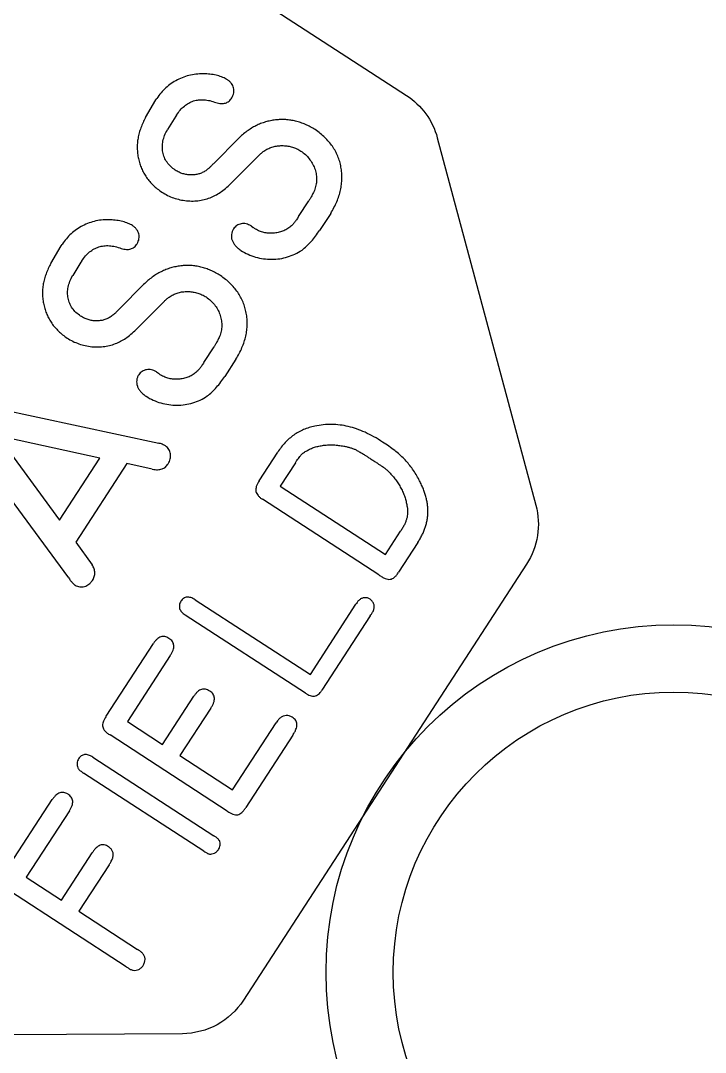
# Model space of a CAD drawing. Header units: millimetres. Extents: x -219 to 14, y 168 to 388.
# Drawn here: x -74.95 to -59.44, y 201.72 to 225.09 of the extents above; entities that cross this region are included whole.
import ezdxf

# ---------------------------------------------------------------- set-up
doc = ezdxf.new("R2010")
doc.units = ezdxf.units.MM
doc.layers.get('0').update_dxf_attribs({"linetype": 'CONTINUOUS'})

msp = doc.modelspace()

# ---------------------------------------------------------------- linework, layer by layer
for p, q in [((-72.116, 222.896), (-71.886, 223.292)), ((-71.886, 223.292), (-71.863, 223.326)), ((-71.435, 222.922), (-71.622, 222.62)), ((-71.415, 222.952), (-71.435, 222.922)), ((-70.565, 221.863), (-70.015, 222.42)), ((-69.606, 221.981), (-70.158, 221.43)), ((-68.65, 220.653), (-68.419, 221.008)), ((-67.924, 220.724), (-68.175, 220.337)), ((-69.728, 220.439), (-69.68, 220.407)), ((-74.263, 219.591), (-74.032, 219.986)), ((-74.032, 219.986), (-74.009, 220.02)), ((-73.581, 219.617), (-73.768, 219.315)), ((-73.562, 219.647), (-73.581, 219.617)), ((-72.711, 218.558), (-72.162, 219.115)), ((-71.752, 218.676), (-72.304, 218.124)), ((-70.796, 217.348), (-70.565, 217.702)), ((-70.07, 217.419), (-70.322, 217.032)), ((-71.874, 217.134), (-71.826, 217.102)), ((-76.007, 216.414), (-71.817, 215.52)), ((-73.859, 212.465), (-76.401, 215.925)), ((-69.548, 214.662), (-69.124, 215.314)), ((-72.542, 215.06), (-73.701, 213.275)), ((-71.966, 214.932), (-72.542, 215.06)), ((-68.724, 215.076), (-69.068, 214.545)), ((-69.068, 214.545), (-66.683, 212.996)), ((-66.833, 212.538), (-69.467, 214.247)), ((-66.683, 212.996), (-66.342, 213.522)), ((-73.701, 213.275), (-73.331, 212.764)), ((-65.95, 213.268), (-66.387, 212.595)), ((-70.993, 211.972), (-68.385, 210.279)), ((-68.385, 210.279), (-67.353, 211.868)), ((-68.497, 209.859), (-71.218, 211.625)), ((-67.027, 211.61), (-68.122, 209.924)), ((-73.008, 209.334), (-71.939, 210.979)), ((-71.561, 210.707), (-72.531, 209.212)), ((-71.732, 208.693), (-71.022, 209.788)), ((-70.643, 209.515), (-71.341, 208.44)), ((-72.531, 209.212), (-71.732, 208.693)), ((-70.146, 207.663), (-69.16, 209.181)), ((-70.268, 207.186), (-72.922, 208.909)), ((-68.784, 208.904), (-69.847, 207.267)), ((-73.311, 208.403), (-70.572, 206.625)), ((-71.341, 208.44), (-70.146, 207.663)), ((-70.798, 206.278), (-73.522, 208.045)), ((-75.284, 205.829), (-74.234, 207.444)), ((-73.844, 207.19), (-74.82, 205.686)), ((-74.022, 205.168), (-73.326, 206.238)), ((-72.944, 205.97), (-73.63, 204.914)), ((-74.82, 205.686), (-74.022, 205.168)), ((-72.555, 203.659), (-75.2, 205.376)), ((-73.63, 204.914), (-72.3, 204.05))]:
    msp.add_line(p, q)
msp.add_lwpolyline([(-71.285, 202.142), (-79.17, 202.092, -0.146594), (-80.086, 202.36), (-83.618, 204.654, -0.128591), (-84.185, 205.275), (-87.59, 211.763, -0.271179), (-87.513, 213.44), (-81.17, 223.209, -0.185236), (-80.207, 223.909), (-71.576, 226.226, -0.212661), (-70.241, 226.014), (-66.209, 223.397, -0.185236), (-65.509, 222.434), (-63.276, 214.114, -0.212661), (-63.487, 212.778), (-69.902, 202.899, -0.2523)], format="xyb", close=True)
msp.add_lwpolyline([(-75.473, 215.686), (-74.07, 213.777), (-73.158, 215.181)], close=True)
for radius in [7.874, 6.35]:
    msp.add_circle((-60.156, 203.53), radius)
for points, knots in [([(-70.767, 223.884), (-70.824, 223.884), (-70.934, 223.885), (-71.097, 223.86), (-71.252, 223.815), (-71.399, 223.751), (-71.536, 223.668), (-71.66, 223.57), (-71.771, 223.456), (-71.832, 223.37), (-71.863, 223.326)], [0, 0, 0, 0, 0.131003, 0.257622, 0.382066, 0.507094, 0.631272, 0.753387, 0.87528, 1, 1, 1, 1]), ([(-70.265, 223.752), (-70.298, 223.771), (-70.368, 223.81), (-70.49, 223.847), (-70.625, 223.875), (-70.719, 223.881), (-70.767, 223.884)], [0, 0, 0, 0, 0.214499, 0.459554, 0.724968, 1, 1, 1, 1]), ([(-70.166, 223.342), (-70.156, 223.36), (-70.136, 223.394), (-70.12, 223.451), (-70.115, 223.508), (-70.123, 223.565), (-70.141, 223.619), (-70.173, 223.669), (-70.214, 223.715), (-70.248, 223.739), (-70.265, 223.752)], [0, 0, 0, 0, 0.13088, 0.253124, 0.37161, 0.491676, 0.612369, 0.734709, 0.86264, 1, 1, 1, 1]), ([(-71.415, 222.952), (-71.389, 222.99), (-71.337, 223.064), (-71.243, 223.155), (-71.142, 223.226), (-71.032, 223.274), (-70.914, 223.297), (-70.789, 223.3), (-70.657, 223.28), (-70.57, 223.25), (-70.524, 223.235)], [0, 0, 0, 0, 0.136644, 0.262932, 0.380987, 0.495106, 0.610496, 0.730734, 0.859322, 1, 1, 1, 1]), ([(-70.524, 223.235), (-70.504, 223.23), (-70.465, 223.219), (-70.409, 223.211), (-70.356, 223.212), (-70.309, 223.221), (-70.265, 223.239), (-70.226, 223.264), (-70.193, 223.3), (-70.175, 223.327), (-70.166, 223.342)], [0, 0, 0, 0, 0.1540208, 0.2932556, 0.4178973, 0.5368468, 0.6468786, 0.7592904, 0.8769615, 1, 1, 1, 1]), ([(-72.116, 222.896), (-72.137, 222.857), (-72.177, 222.782), (-72.226, 222.664), (-72.264, 222.547), (-72.291, 222.43), (-72.306, 222.313), (-72.308, 222.196), (-72.301, 222.079), (-72.281, 221.963), (-72.251, 221.849), (-72.21, 221.74), (-72.159, 221.637), (-72.098, 221.538), (-72.025, 221.446), (-71.945, 221.358), (-71.852, 221.278), (-71.785, 221.229), (-71.751, 221.205)], [0, 0, 0, 0, 0.068381, 0.134233, 0.198524, 0.260693, 0.321999, 0.383071, 0.443897, 0.505669, 0.56708, 0.627587, 0.687368, 0.747729, 0.80835, 0.870166, 0.934001, 1, 1, 1, 1]), ([(-68.277, 222.621), (-68.313, 222.642), (-68.384, 222.685), (-68.494, 222.738), (-68.605, 222.78), (-68.717, 222.815), (-68.83, 222.835), (-68.944, 222.849), (-69.06, 222.85), (-69.175, 222.842), (-69.29, 222.823), (-69.403, 222.796), (-69.512, 222.757), (-69.619, 222.71), (-69.723, 222.651), (-69.824, 222.584), (-69.922, 222.507), (-69.984, 222.449), (-70.015, 222.42)], [0, 0, 0, 0, 0.065995, 0.130262, 0.192676, 0.254053, 0.314151, 0.374557, 0.435265, 0.49621, 0.557413, 0.618187, 0.679031, 0.740776, 0.803132, 0.866769, 0.932378, 1, 1, 1, 1]), ([(-71.444, 221.702), (-71.48, 221.729), (-71.551, 221.78), (-71.634, 221.879), (-71.696, 221.988), (-71.73, 222.109), (-71.743, 222.235), (-71.727, 222.364), (-71.689, 222.495), (-71.645, 222.578), (-71.622, 222.62)], [0, 0, 0, 0, 0.129699, 0.250963, 0.369076, 0.488549, 0.609183, 0.731673, 0.861054, 1, 1, 1, 1]), ([(-67.924, 220.724), (-67.899, 220.768), (-67.848, 220.853), (-67.786, 220.985), (-67.736, 221.117), (-67.7, 221.249), (-67.678, 221.38), (-67.667, 221.511), (-67.672, 221.642), (-67.689, 221.771), (-67.718, 221.898), (-67.761, 222.02), (-67.816, 222.135), (-67.884, 222.244), (-67.964, 222.348), (-68.056, 222.445), (-68.16, 222.538), (-68.238, 222.593), (-68.277, 222.621)], [0, 0, 0, 0, 0.070174, 0.1378, 0.202503, 0.265936, 0.327039, 0.387659, 0.447782, 0.508464, 0.568977, 0.627924, 0.687027, 0.746353, 0.806335, 0.868473, 0.932872, 1, 1, 1, 1]), ([(-69.395, 222.163), (-69.364, 222.178), (-69.304, 222.209), (-69.206, 222.241), (-69.104, 222.257), (-68.999, 222.261), (-68.894, 222.25), (-68.791, 222.227), (-68.692, 222.189), (-68.631, 222.153), (-68.6, 222.135)], [0, 0, 0, 0, 0.12257, 0.244174, 0.366966, 0.493233, 0.620313, 0.746003, 0.871694, 1, 1, 1, 1]), ([(-69.606, 221.981), (-69.586, 222.001), (-69.549, 222.039), (-69.494, 222.09), (-69.444, 222.13), (-69.41, 222.153), (-69.395, 222.163)], [0, 0, 0, 0, 0.3024107, 0.5681226, 0.8006313, 1, 1, 1, 1]), ([(-68.6, 222.135), (-68.565, 222.11), (-68.496, 222.059), (-68.41, 221.965), (-68.339, 221.861), (-68.287, 221.747), (-68.253, 221.628), (-68.241, 221.508), (-68.248, 221.388), (-68.27, 221.311), (-68.282, 221.272)], [0, 0, 0, 0, 0.131369, 0.258837, 0.384038, 0.511975, 0.637825, 0.758189, 0.87814, 1, 1, 1, 1]), ([(-70.565, 221.863), (-70.583, 221.845), (-70.617, 221.81), (-70.667, 221.762), (-70.711, 221.723), (-70.741, 221.7), (-70.754, 221.69)], [0, 0, 0, 0, 0.302919, 0.569251, 0.801778, 1, 1, 1, 1]), ([(-70.754, 221.69), (-70.78, 221.675), (-70.831, 221.645), (-70.914, 221.614), (-71.001, 221.596), (-71.092, 221.591), (-71.184, 221.599), (-71.273, 221.621), (-71.362, 221.653), (-71.416, 221.685), (-71.444, 221.702)], [0, 0, 0, 0, 0.121612, 0.242447, 0.362945, 0.488851, 0.614853, 0.740468, 0.867254, 1, 1, 1, 1]), ([(-70.622, 221.092), (-70.584, 221.11), (-70.505, 221.146), (-70.389, 221.221), (-70.272, 221.317), (-70.197, 221.391), (-70.158, 221.43)], [0, 0, 0, 0, 0.216027, 0.452166, 0.713427, 1, 1, 1, 1]), ([(-71.751, 221.205), (-71.707, 221.179), (-71.621, 221.129), (-71.483, 221.071), (-71.339, 221.031), (-71.191, 221.007), (-71.043, 221.001), (-70.897, 221.012), (-70.756, 221.04), (-70.667, 221.075), (-70.622, 221.092)], [0, 0, 0, 0, 0.127451, 0.254033, 0.379918, 0.507431, 0.633941, 0.756921, 0.878241, 1, 1, 1, 1]), ([(-68.282, 221.272), (-68.29, 221.253), (-68.309, 221.208), (-68.345, 221.139), (-68.38, 221.07), (-68.407, 221.027), (-68.419, 221.008)], [0, 0, 0, 0, 0.212682, 0.493091, 0.776251, 1, 1, 1, 1]), ([(-68.65, 220.653), (-68.666, 220.628), (-68.696, 220.582), (-68.743, 220.519), (-68.786, 220.467), (-68.817, 220.438), (-68.832, 220.425)], [0, 0, 0, 0, 0.30469, 0.56826, 0.801829, 1, 1, 1, 1]), ([(-72.914, 220.578), (-72.97, 220.579), (-73.08, 220.58), (-73.243, 220.555), (-73.398, 220.51), (-73.546, 220.445), (-73.682, 220.363), (-73.806, 220.265), (-73.917, 220.151), (-73.978, 220.064), (-74.009, 220.02)], [0, 0, 0, 0, 0.131003, 0.257622, 0.382066, 0.507094, 0.631272, 0.753387, 0.87528, 1, 1, 1, 1]), ([(-72.412, 220.447), (-72.444, 220.465), (-72.515, 220.504), (-72.637, 220.541), (-72.771, 220.569), (-72.866, 220.575), (-72.914, 220.578)], [0, 0, 0, 0, 0.214499, 0.459554, 0.724968, 1, 1, 1, 1]), ([(-72.312, 220.036), (-72.302, 220.054), (-72.282, 220.089), (-72.266, 220.146), (-72.261, 220.203), (-72.269, 220.259), (-72.288, 220.314), (-72.319, 220.363), (-72.36, 220.409), (-72.394, 220.434), (-72.412, 220.447)], [0, 0, 0, 0, 0.13088, 0.253124, 0.37161, 0.491676, 0.612369, 0.734709, 0.86264, 1, 1, 1, 1]), ([(-69.728, 220.439), (-69.746, 220.449), (-69.782, 220.468), (-69.837, 220.488), (-69.894, 220.494), (-69.95, 220.49), (-70.002, 220.475), (-70.051, 220.451), (-70.093, 220.416), (-70.116, 220.386), (-70.127, 220.371)], [0, 0, 0, 0, 0.138166, 0.267374, 0.391592, 0.514994, 0.635999, 0.752353, 0.874042, 1, 1, 1, 1]), ([(-69.63, 220.368), (-69.636, 220.372), (-69.654, 220.384), (-69.67, 220.398), (-69.68, 220.407)], [0, 0, 0, 0, 0.337311, 1, 1, 1, 1]), ([(-68.832, 220.425), (-68.86, 220.404), (-68.916, 220.363), (-69.012, 220.317), (-69.116, 220.287), (-69.224, 220.272), (-69.334, 220.271), (-69.44, 220.286), (-69.539, 220.318), (-69.6, 220.351), (-69.63, 220.368)], [0, 0, 0, 0, 0.123948, 0.246904, 0.372712, 0.502718, 0.632605, 0.757367, 0.878576, 1, 1, 1, 1]), ([(-70.127, 220.371), (-70.138, 220.351), (-70.16, 220.312), (-70.175, 220.247), (-70.176, 220.182), (-70.16, 220.116), (-70.129, 220.052), (-70.086, 219.991), (-70.029, 219.935), (-69.984, 219.903), (-69.96, 219.886)], [0, 0, 0, 0, 0.118909, 0.232606, 0.342759, 0.45914, 0.581235, 0.710433, 0.847594, 1, 1, 1, 1]), ([(-68.574, 219.892), (-68.539, 219.922), (-68.466, 219.984), (-68.363, 220.09), (-68.263, 220.208), (-68.205, 220.294), (-68.175, 220.337)], [0, 0, 0, 0, 0.229679, 0.479398, 0.739657, 1, 1, 1, 1]), ([(-73.562, 219.647), (-73.535, 219.685), (-73.483, 219.759), (-73.389, 219.85), (-73.288, 219.92), (-73.179, 219.968), (-73.061, 219.992), (-72.936, 219.995), (-72.803, 219.974), (-72.716, 219.945), (-72.67, 219.93)], [0, 0, 0, 0, 0.136644, 0.262932, 0.380987, 0.495106, 0.610496, 0.730734, 0.859322, 1, 1, 1, 1]), ([(-72.67, 219.93), (-72.65, 219.924), (-72.612, 219.914), (-72.555, 219.906), (-72.503, 219.907), (-72.455, 219.916), (-72.412, 219.934), (-72.372, 219.959), (-72.339, 219.994), (-72.321, 220.022), (-72.312, 220.036)], [0, 0, 0, 0, 0.1540208, 0.2932556, 0.4178973, 0.5368468, 0.6468786, 0.7592904, 0.8769615, 1, 1, 1, 1]), ([(-69.96, 219.886), (-69.906, 219.854), (-69.799, 219.793), (-69.626, 219.731), (-69.446, 219.692), (-69.262, 219.68), (-69.078, 219.692), (-68.901, 219.733), (-68.73, 219.797), (-68.626, 219.86), (-68.574, 219.892)], [0, 0, 0, 0, 0.127253, 0.252347, 0.376096, 0.502812, 0.62837, 0.751743, 0.874653, 1, 1, 1, 1]), ([(-74.263, 219.591), (-74.283, 219.552), (-74.323, 219.476), (-74.372, 219.359), (-74.41, 219.242), (-74.437, 219.125), (-74.452, 219.008), (-74.454, 218.89), (-74.447, 218.773), (-74.427, 218.657), (-74.397, 218.543), (-74.356, 218.435), (-74.305, 218.331), (-74.244, 218.232), (-74.172, 218.141), (-74.091, 218.053), (-73.998, 217.973), (-73.931, 217.924), (-73.897, 217.899)], [0, 0, 0, 0, 0.068381, 0.134233, 0.198524, 0.260693, 0.321999, 0.383071, 0.443897, 0.505669, 0.56708, 0.627587, 0.687368, 0.747729, 0.80835, 0.870166, 0.934001, 1, 1, 1, 1]), ([(-70.424, 219.315), (-70.459, 219.337), (-70.53, 219.379), (-70.64, 219.432), (-70.752, 219.475), (-70.863, 219.509), (-70.977, 219.53), (-71.091, 219.544), (-71.206, 219.544), (-71.322, 219.536), (-71.436, 219.518), (-71.549, 219.491), (-71.658, 219.452), (-71.766, 219.404), (-71.869, 219.346), (-71.971, 219.279), (-72.069, 219.201), (-72.13, 219.144), (-72.162, 219.115)], [0, 0, 0, 0, 0.065995, 0.130262, 0.192676, 0.254053, 0.314151, 0.374557, 0.435265, 0.49621, 0.557413, 0.618187, 0.679031, 0.740776, 0.803132, 0.866769, 0.932378, 1, 1, 1, 1]), ([(-73.59, 218.396), (-73.626, 218.423), (-73.697, 218.475), (-73.78, 218.574), (-73.842, 218.683), (-73.876, 218.803), (-73.889, 218.929), (-73.874, 219.059), (-73.835, 219.19), (-73.791, 219.272), (-73.768, 219.315)], [0, 0, 0, 0, 0.129699, 0.250963, 0.369076, 0.488549, 0.609183, 0.731673, 0.861054, 1, 1, 1, 1]), ([(-70.07, 217.419), (-70.045, 217.462), (-69.995, 217.548), (-69.933, 217.68), (-69.882, 217.812), (-69.846, 217.943), (-69.824, 218.075), (-69.814, 218.206), (-69.818, 218.336), (-69.835, 218.466), (-69.865, 218.592), (-69.907, 218.714), (-69.962, 218.83), (-70.03, 218.939), (-70.11, 219.042), (-70.202, 219.14), (-70.307, 219.233), (-70.384, 219.287), (-70.424, 219.315)], [0, 0, 0, 0, 0.070174, 0.1378, 0.202503, 0.265936, 0.327039, 0.387659, 0.447782, 0.508464, 0.568977, 0.627924, 0.687027, 0.746353, 0.806335, 0.868473, 0.932872, 1, 1, 1, 1]), ([(-71.752, 218.676), (-71.732, 218.696), (-71.695, 218.733), (-71.641, 218.784), (-71.59, 218.825), (-71.556, 218.847), (-71.541, 218.857)], [0, 0, 0, 0, 0.3024107, 0.5681226, 0.8006313, 1, 1, 1, 1]), ([(-71.541, 218.857), (-71.51, 218.873), (-71.45, 218.904), (-71.352, 218.936), (-71.25, 218.951), (-71.145, 218.956), (-71.04, 218.944), (-70.937, 218.921), (-70.838, 218.883), (-70.777, 218.848), (-70.746, 218.83)], [0, 0, 0, 0, 0.12257, 0.244174, 0.366966, 0.493233, 0.620313, 0.746003, 0.871694, 1, 1, 1, 1]), ([(-70.746, 218.83), (-70.711, 218.804), (-70.642, 218.754), (-70.556, 218.66), (-70.485, 218.556), (-70.434, 218.442), (-70.4, 218.323), (-70.387, 218.202), (-70.394, 218.082), (-70.417, 218.006), (-70.428, 217.967)], [0, 0, 0, 0, 0.131369, 0.258837, 0.384038, 0.511975, 0.637825, 0.758189, 0.87814, 1, 1, 1, 1]), ([(-72.711, 218.558), (-72.729, 218.539), (-72.764, 218.505), (-72.813, 218.456), (-72.858, 218.417), (-72.887, 218.395), (-72.9, 218.384)], [0, 0, 0, 0, 0.302919, 0.569251, 0.801778, 1, 1, 1, 1]), ([(-72.9, 218.384), (-72.926, 218.369), (-72.977, 218.339), (-73.06, 218.309), (-73.148, 218.291), (-73.238, 218.286), (-73.33, 218.294), (-73.42, 218.315), (-73.508, 218.348), (-73.562, 218.38), (-73.59, 218.396)], [0, 0, 0, 0, 0.121612, 0.242447, 0.362945, 0.488851, 0.614853, 0.740468, 0.867254, 1, 1, 1, 1]), ([(-72.768, 217.787), (-72.73, 217.804), (-72.651, 217.84), (-72.535, 217.915), (-72.419, 218.011), (-72.344, 218.086), (-72.304, 218.124)], [0, 0, 0, 0, 0.216027, 0.452166, 0.713427, 1, 1, 1, 1]), ([(-73.897, 217.899), (-73.854, 217.874), (-73.768, 217.823), (-73.629, 217.766), (-73.485, 217.726), (-73.338, 217.701), (-73.189, 217.695), (-73.044, 217.707), (-72.902, 217.735), (-72.813, 217.769), (-72.768, 217.787)], [0, 0, 0, 0, 0.127451, 0.254033, 0.379918, 0.507431, 0.633941, 0.756921, 0.878241, 1, 1, 1, 1]), ([(-70.428, 217.967), (-70.436, 217.947), (-70.455, 217.902), (-70.491, 217.834), (-70.527, 217.764), (-70.553, 217.721), (-70.565, 217.702)], [0, 0, 0, 0, 0.212682, 0.493091, 0.776251, 1, 1, 1, 1]), ([(-70.796, 217.348), (-70.812, 217.323), (-70.842, 217.276), (-70.889, 217.214), (-70.932, 217.161), (-70.964, 217.133), (-70.978, 217.12)], [0, 0, 0, 0, 0.30469, 0.56826, 0.801829, 1, 1, 1, 1]), ([(-71.874, 217.134), (-71.892, 217.144), (-71.928, 217.162), (-71.984, 217.182), (-72.04, 217.189), (-72.096, 217.185), (-72.148, 217.169), (-72.197, 217.146), (-72.24, 217.11), (-72.262, 217.081), (-72.274, 217.065)], [0, 0, 0, 0, 0.138166, 0.267374, 0.391592, 0.514994, 0.635999, 0.752353, 0.874042, 1, 1, 1, 1]), ([(-70.978, 217.12), (-71.006, 217.099), (-71.062, 217.057), (-71.158, 217.012), (-71.262, 216.982), (-71.371, 216.966), (-71.48, 216.965), (-71.586, 216.981), (-71.686, 217.013), (-71.746, 217.046), (-71.776, 217.062)], [0, 0, 0, 0, 0.123948, 0.246904, 0.372712, 0.502718, 0.632605, 0.757367, 0.878576, 1, 1, 1, 1]), ([(-72.274, 217.065), (-72.285, 217.045), (-72.306, 217.006), (-72.321, 216.942), (-72.322, 216.876), (-72.306, 216.811), (-72.276, 216.747), (-72.233, 216.686), (-72.176, 216.629), (-72.13, 216.597), (-72.107, 216.58)], [0, 0, 0, 0, 0.118909, 0.232606, 0.342759, 0.45914, 0.581235, 0.710433, 0.847594, 1, 1, 1, 1]), ([(-71.776, 217.062), (-71.782, 217.066), (-71.8, 217.078), (-71.816, 217.093), (-71.826, 217.102)], [0, 0, 0, 0, 0.337311, 1, 1, 1, 1]), ([(-70.721, 216.587), (-70.685, 216.617), (-70.612, 216.678), (-70.509, 216.785), (-70.41, 216.903), (-70.351, 216.989), (-70.322, 217.032)], [0, 0, 0, 0, 0.229679, 0.479398, 0.739657, 1, 1, 1, 1]), ([(-72.107, 216.58), (-72.053, 216.549), (-71.946, 216.487), (-71.772, 216.426), (-71.592, 216.386), (-71.408, 216.374), (-71.225, 216.387), (-71.047, 216.427), (-70.876, 216.491), (-70.773, 216.555), (-70.721, 216.587)], [0, 0, 0, 0, 0.127253, 0.252347, 0.376096, 0.502812, 0.62837, 0.751743, 0.874653, 1, 1, 1, 1]), ([(-66.748, 215.544), (-66.814, 215.585), (-66.943, 215.666), (-67.14, 215.765), (-67.332, 215.844), (-67.522, 215.899), (-67.712, 215.933), (-67.902, 215.945), (-68.094, 215.938), (-68.221, 215.916), (-68.285, 215.904)], [0, 0, 0, 0, 0.144254, 0.280125, 0.407421, 0.528418, 0.6454, 0.762054, 0.879969, 1, 1, 1, 1]), ([(-68.285, 215.904), (-68.328, 215.894), (-68.414, 215.874), (-68.537, 215.828), (-68.654, 215.772), (-68.763, 215.704), (-68.864, 215.623), (-68.959, 215.532), (-69.047, 215.429), (-69.098, 215.353), (-69.124, 215.314)], [0, 0, 0, 0, 0.127204, 0.250621, 0.372465, 0.493612, 0.615913, 0.73974, 0.867629, 1, 1, 1, 1]), ([(-71.666, 215.456), (-71.677, 215.462), (-71.701, 215.475), (-71.739, 215.493), (-71.778, 215.508), (-71.805, 215.516), (-71.817, 215.52)], [0, 0, 0, 0, 0.225997, 0.491418, 0.766256, 1, 1, 1, 1]), ([(-68.465, 215.348), (-68.437, 215.363), (-68.381, 215.394), (-68.289, 215.428), (-68.189, 215.454), (-68.083, 215.471), (-67.971, 215.48), (-67.858, 215.48), (-67.744, 215.471), (-67.668, 215.458), (-67.63, 215.452)], [0, 0, 0, 0, 0.108815, 0.223046, 0.34223, 0.469524, 0.599834, 0.731986, 0.864687, 1, 1, 1, 1]), ([(-65.938, 214.717), (-65.962, 214.759), (-66.007, 214.842), (-66.087, 214.957), (-66.17, 215.065), (-66.261, 215.165), (-66.362, 215.261), (-66.477, 215.355), (-66.607, 215.451), (-66.7, 215.512), (-66.748, 215.544)], [0, 0, 0, 0, 0.122914, 0.242317, 0.358055, 0.47114, 0.588028, 0.715081, 0.852054, 1, 1, 1, 1]), ([(-71.607, 215.053), (-71.596, 215.07), (-71.576, 215.105), (-71.559, 215.161), (-71.55, 215.218), (-71.553, 215.274), (-71.565, 215.328), (-71.588, 215.378), (-71.622, 215.422), (-71.651, 215.444), (-71.666, 215.456)], [0, 0, 0, 0, 0.134406, 0.263812, 0.3887407, 0.5140813, 0.6361099, 0.7564162, 0.8741467, 1, 1, 1, 1]), ([(-68.724, 215.076), (-68.712, 215.093), (-68.691, 215.126), (-68.658, 215.172), (-68.627, 215.212), (-68.59, 215.257), (-68.538, 215.305), (-68.489, 215.334), (-68.465, 215.348)], [0, 0, 0, 0, 0.165199, 0.311957, 0.443921, 0.559187, 0.775164, 1, 1, 1, 1]), ([(-67.63, 215.452), (-67.604, 215.447), (-67.553, 215.437), (-67.479, 215.418), (-67.411, 215.393), (-67.357, 215.37), (-67.313, 215.346), (-67.274, 215.323), (-67.229, 215.297), (-67.178, 215.266), (-67.12, 215.229), (-67.056, 215.189), (-66.985, 215.143), (-66.937, 215.11), (-66.911, 215.093)], [0, 0, 0, 0, 0.099127, 0.19298, 0.281431, 0.365528, 0.411289, 0.466072, 0.530971, 0.604942, 0.689021, 0.783229, 0.886548, 1, 1, 1, 1]), ([(-71.966, 214.932), (-71.945, 214.927), (-71.905, 214.919), (-71.847, 214.917), (-71.794, 214.92), (-71.746, 214.933), (-71.703, 214.951), (-71.665, 214.977), (-71.632, 215.012), (-71.615, 215.039), (-71.607, 215.053)], [0, 0, 0, 0, 0.155712, 0.294933, 0.423708, 0.54252, 0.656478, 0.767676, 0.879718, 1, 1, 1, 1]), ([(-66.911, 215.093), (-66.887, 215.078), (-66.842, 215.049), (-66.781, 215.01), (-66.734, 214.977), (-66.687, 214.943), (-66.635, 214.899), (-66.599, 214.859), (-66.58, 214.838)], [0, 0, 0, 0, 0.207549, 0.379853, 0.516969, 0.618955, 0.796735, 1, 1, 1, 1]), ([(-66.58, 214.838), (-66.554, 214.811), (-66.503, 214.755), (-66.435, 214.666), (-66.373, 214.573), (-66.32, 214.477), (-66.273, 214.379), (-66.238, 214.279), (-66.209, 214.178), (-66.198, 214.11), (-66.192, 214.076)], [0, 0, 0, 0, 0.131075, 0.26014, 0.387905, 0.515103, 0.639871, 0.761925, 0.881719, 1, 1, 1, 1]), ([(-69.548, 214.662), (-69.561, 214.641), (-69.585, 214.602), (-69.611, 214.541), (-69.622, 214.483), (-69.619, 214.427), (-69.601, 214.375), (-69.569, 214.328), (-69.524, 214.284), (-69.487, 214.259), (-69.467, 214.247)], [0, 0, 0, 0, 0.151334, 0.282226, 0.399665, 0.509459, 0.617605, 0.730437, 0.856419, 1, 1, 1, 1]), ([(-65.95, 213.268), (-65.933, 213.296), (-65.898, 213.352), (-65.852, 213.437), (-65.813, 213.524), (-65.781, 213.611), (-65.755, 213.699), (-65.737, 213.787), (-65.726, 213.875), (-65.721, 213.964), (-65.724, 214.055), (-65.734, 214.145), (-65.75, 214.238), (-65.774, 214.331), (-65.804, 214.427), (-65.842, 214.523), (-65.887, 214.62), (-65.921, 214.685), (-65.938, 214.717)], [0, 0, 0, 0, 0.0650469, 0.1283996, 0.1901417, 0.2504891, 0.3097236, 0.3683364, 0.4259991, 0.4839934, 0.5424595, 0.6017809, 0.6627135, 0.7255491, 0.790554, 0.857656, 0.9274075, 1, 1, 1, 1]), ([(-66.192, 214.076), (-66.189, 214.053), (-66.183, 214.007), (-66.182, 213.938), (-66.188, 213.871), (-66.202, 213.805), (-66.225, 213.739), (-66.255, 213.669), (-66.294, 213.596), (-66.325, 213.547), (-66.342, 213.522)], [0, 0, 0, 0, 0.120601, 0.235977, 0.349246, 0.461121, 0.577541, 0.705856, 0.846933, 1, 1, 1, 1]), ([(-73.322, 212.411), (-73.313, 212.425), (-73.296, 212.452), (-73.279, 212.495), (-73.269, 212.54), (-73.265, 212.584), (-73.271, 212.629), (-73.284, 212.674), (-73.303, 212.72), (-73.321, 212.749), (-73.331, 212.764)], [0, 0, 0, 0, 0.130338, 0.252182, 0.370626, 0.488416, 0.604093, 0.72711, 0.858039, 1, 1, 1, 1]), ([(-73.859, 212.465), (-73.85, 212.452), (-73.833, 212.428), (-73.81, 212.396), (-73.789, 212.373), (-73.77, 212.348), (-73.746, 212.324), (-73.725, 212.309), (-73.714, 212.302)], [0, 0, 0, 0, 0.220157, 0.39487, 0.541435, 0.649468, 0.826608, 1, 1, 1, 1]), ([(-66.833, 212.538), (-66.809, 212.52), (-66.764, 212.488), (-66.695, 212.454), (-66.634, 212.435), (-66.578, 212.431), (-66.526, 212.448), (-66.477, 212.482), (-66.429, 212.532), (-66.402, 212.573), (-66.387, 212.595)], [0, 0, 0, 0, 0.167025, 0.308373, 0.424684, 0.522532, 0.61785, 0.724419, 0.850374, 1, 1, 1, 1]), ([(-73.714, 212.302), (-73.697, 212.293), (-73.664, 212.275), (-73.61, 212.261), (-73.555, 212.261), (-73.5, 212.271), (-73.448, 212.291), (-73.4, 212.323), (-73.357, 212.362), (-73.334, 212.394), (-73.322, 212.411)], [0, 0, 0, 0, 0.1279876, 0.249904, 0.3681803, 0.4900967, 0.6153219, 0.7392052, 0.8657176, 1, 1, 1, 1]), ([(-70.993, 211.972), (-71.009, 211.982), (-71.042, 212.002), (-71.091, 212.021), (-71.137, 212.031), (-71.181, 212.034), (-71.221, 212.023), (-71.257, 212.003), (-71.29, 211.974), (-71.308, 211.95), (-71.317, 211.937)], [0, 0, 0, 0, 0.159106, 0.301148, 0.426235, 0.540226, 0.648063, 0.756801, 0.871454, 1, 1, 1, 1]), ([(-67.272, 211.972), (-67.278, 211.966), (-67.291, 211.956), (-67.308, 211.934), (-67.329, 211.905), (-67.344, 211.882), (-67.353, 211.868)], [0, 0, 0, 0, 0.187553, 0.376242, 0.625932, 1, 1, 1, 1]), ([(-67.033, 211.986), (-67.052, 211.996), (-67.09, 212.016), (-67.156, 212.02), (-67.22, 212.008), (-67.255, 211.984), (-67.272, 211.972)], [0, 0, 0, 0, 0.251389, 0.506278, 0.756676, 1, 1, 1, 1]), ([(-66.946, 211.754), (-66.943, 211.776), (-66.935, 211.82), (-66.949, 211.884), (-66.981, 211.942), (-67.015, 211.971), (-67.033, 211.986)], [0, 0, 0, 0, 0.259647, 0.500227, 0.736166, 1, 1, 1, 1]), ([(-71.317, 211.937), (-71.325, 211.923), (-71.34, 211.897), (-71.353, 211.855), (-71.354, 211.814), (-71.348, 211.773), (-71.329, 211.734), (-71.301, 211.696), (-71.264, 211.658), (-71.234, 211.636), (-71.218, 211.625)], [0, 0, 0, 0, 0.126924, 0.242718, 0.351139, 0.459469, 0.575157, 0.698742, 0.839735, 1, 1, 1, 1]), ([(-67.027, 211.61), (-67.019, 211.623), (-67.004, 211.644), (-66.986, 211.674), (-66.971, 211.695), (-66.96, 211.715), (-66.95, 211.733), (-66.948, 211.747), (-66.946, 211.754)], [0, 0, 0, 0, 0.26677, 0.47526, 0.63411, 0.738474, 0.883794, 1, 1, 1, 1]), ([(-71.589, 211.097), (-71.604, 211.106), (-71.633, 211.125), (-71.682, 211.14), (-71.728, 211.144), (-71.774, 211.134), (-71.819, 211.113), (-71.861, 211.079), (-71.903, 211.035), (-71.926, 210.999), (-71.939, 210.979)], [0, 0, 0, 0, 0.1297537, 0.2442039, 0.3523585, 0.4576237, 0.5713532, 0.6960696, 0.8375093, 1, 1, 1, 1]), ([(-71.561, 210.707), (-71.547, 210.728), (-71.521, 210.766), (-71.495, 210.827), (-71.479, 210.883), (-71.477, 210.935), (-71.486, 210.983), (-71.509, 211.027), (-71.543, 211.066), (-71.573, 211.086), (-71.589, 211.097)], [0, 0, 0, 0, 0.165475, 0.309871, 0.436909, 0.551529, 0.656124, 0.761672, 0.873792, 1, 1, 1, 1]), ([(-70.666, 209.902), (-70.682, 209.912), (-70.712, 209.931), (-70.761, 209.947), (-70.809, 209.951), (-70.856, 209.943), (-70.901, 209.921), (-70.944, 209.888), (-70.985, 209.843), (-71.009, 209.807), (-71.022, 209.788)], [0, 0, 0, 0, 0.131762, 0.248301, 0.356631, 0.464506, 0.57666, 0.700281, 0.839761, 1, 1, 1, 1]), ([(-70.643, 209.515), (-70.629, 209.536), (-70.603, 209.576), (-70.575, 209.636), (-70.56, 209.692), (-70.555, 209.744), (-70.565, 209.791), (-70.586, 209.835), (-70.62, 209.873), (-70.65, 209.892), (-70.666, 209.902)], [0, 0, 0, 0, 0.168511, 0.315053, 0.442072, 0.555361, 0.660409, 0.76483, 0.875171, 1, 1, 1, 1]), ([(-68.497, 209.859), (-68.479, 209.846), (-68.446, 209.822), (-68.392, 209.799), (-68.34, 209.787), (-68.29, 209.789), (-68.243, 209.804), (-68.199, 209.832), (-68.157, 209.873), (-68.134, 209.906), (-68.122, 209.924)], [0, 0, 0, 0, 0.148439, 0.277754, 0.394678, 0.503287, 0.610856, 0.724856, 0.853841, 1, 1, 1, 1]), ([(-73.008, 209.334), (-73.023, 209.311), (-73.05, 209.269), (-73.079, 209.206), (-73.093, 209.148), (-73.092, 209.093), (-73.072, 209.042), (-73.036, 208.995), (-72.985, 208.949), (-72.944, 208.923), (-72.922, 208.909)], [0, 0, 0, 0, 0.158509, 0.290837, 0.404817, 0.504314, 0.603454, 0.715941, 0.846957, 1, 1, 1, 1]), ([(-69.062, 209.3), (-69.07, 209.295), (-69.086, 209.284), (-69.107, 209.26), (-69.131, 209.225), (-69.149, 209.198), (-69.16, 209.181)], [0, 0, 0, 0, 0.185114, 0.367125, 0.615123, 1, 1, 1, 1]), ([(-68.795, 209.31), (-68.818, 209.321), (-68.861, 209.343), (-68.932, 209.352), (-69.002, 209.339), (-69.041, 209.313), (-69.062, 209.3)], [0, 0, 0, 0, 0.269511, 0.509617, 0.744319, 1, 1, 1, 1]), ([(-68.784, 208.904), (-68.769, 208.927), (-68.741, 208.969), (-68.711, 209.033), (-68.693, 209.092), (-68.688, 209.147), (-68.694, 209.197), (-68.715, 209.241), (-68.749, 209.281), (-68.779, 209.3), (-68.795, 209.31)], [0, 0, 0, 0, 0.17315, 0.32387, 0.453868, 0.569336, 0.672569, 0.774373, 0.880492, 1, 1, 1, 1]), ([(-73.311, 208.403), (-73.328, 208.413), (-73.36, 208.433), (-73.41, 208.453), (-73.456, 208.464), (-73.499, 208.465), (-73.54, 208.457), (-73.575, 208.436), (-73.609, 208.407), (-73.625, 208.382), (-73.634, 208.369)], [0, 0, 0, 0, 0.1624386, 0.3037746, 0.4306802, 0.5425763, 0.6501121, 0.7575801, 0.8720084, 1, 1, 1, 1]), ([(-73.634, 208.369), (-73.643, 208.353), (-73.66, 208.322), (-73.671, 208.27), (-73.67, 208.217), (-73.66, 208.182), (-73.655, 208.164)], [0, 0, 0, 0, 0.2528224, 0.4959079, 0.7378874, 1, 1, 1, 1]), ([(-73.655, 208.164), (-73.65, 208.155), (-73.639, 208.137), (-73.614, 208.11), (-73.574, 208.08), (-73.541, 208.058), (-73.522, 208.045)], [0, 0, 0, 0, 0.170737, 0.353675, 0.609135, 1, 1, 1, 1]), ([(-73.875, 207.569), (-73.891, 207.578), (-73.921, 207.594), (-73.969, 207.608), (-74.017, 207.609), (-74.064, 207.599), (-74.109, 207.577), (-74.153, 207.543), (-74.195, 207.498), (-74.221, 207.463), (-74.234, 207.444)], [0, 0, 0, 0, 0.1247226, 0.2387592, 0.3483693, 0.4562895, 0.5701505, 0.6956585, 0.8393384, 1, 1, 1, 1]), ([(-73.844, 207.19), (-73.831, 207.21), (-73.807, 207.247), (-73.784, 207.305), (-73.77, 207.359), (-73.767, 207.409), (-73.777, 207.457), (-73.8, 207.498), (-73.832, 207.538), (-73.86, 207.558), (-73.875, 207.569)], [0, 0, 0, 0, 0.160822, 0.303607, 0.430121, 0.544897, 0.652145, 0.759141, 0.872467, 1, 1, 1, 1]), ([(-70.268, 207.186), (-70.245, 207.171), (-70.205, 207.142), (-70.142, 207.113), (-70.084, 207.096), (-70.03, 207.098), (-69.979, 207.118), (-69.932, 207.153), (-69.887, 207.204), (-69.861, 207.245), (-69.847, 207.267)], [0, 0, 0, 0, 0.158944, 0.291446, 0.404705, 0.504515, 0.603966, 0.715313, 0.846477, 1, 1, 1, 1]), ([(-70.446, 206.516), (-70.453, 206.525), (-70.465, 206.542), (-70.491, 206.567), (-70.526, 206.595), (-70.555, 206.614), (-70.572, 206.625)], [0, 0, 0, 0, 0.196636, 0.386764, 0.637659, 1, 1, 1, 1]), ([(-72.955, 206.376), (-72.971, 206.386), (-73.001, 206.406), (-73.051, 206.421), (-73.101, 206.423), (-73.149, 206.412), (-73.196, 206.387), (-73.241, 206.349), (-73.286, 206.299), (-73.312, 206.26), (-73.326, 206.238)], [0, 0, 0, 0, 0.124678, 0.235438, 0.340623, 0.446501, 0.558822, 0.687748, 0.833953, 1, 1, 1, 1]), ([(-72.856, 206.136), (-72.853, 206.159), (-72.846, 206.205), (-72.861, 206.272), (-72.898, 206.331), (-72.935, 206.361), (-72.955, 206.376)], [0, 0, 0, 0, 0.254544, 0.491372, 0.730048, 1, 1, 1, 1]), ([(-70.467, 206.312), (-70.458, 206.328), (-70.44, 206.36), (-70.43, 206.414), (-70.428, 206.468), (-70.44, 206.501), (-70.446, 206.516)], [0, 0, 0, 0, 0.2529088, 0.5132559, 0.7671064, 1, 1, 1, 1]), ([(-72.944, 205.97), (-72.931, 205.99), (-72.909, 206.024), (-72.884, 206.07), (-72.866, 206.105), (-72.859, 206.126), (-72.856, 206.136)], [0, 0, 0, 0, 0.3775359, 0.6442928, 0.8380723, 1, 1, 1, 1]), ([(-70.798, 206.278), (-70.782, 206.267), (-70.755, 206.25), (-70.721, 206.228), (-70.694, 206.217), (-70.677, 206.214), (-70.669, 206.212)], [0, 0, 0, 0, 0.400719, 0.653819, 0.825724, 1, 1, 1, 1]), ([(-70.669, 206.212), (-70.65, 206.212), (-70.612, 206.21), (-70.556, 206.23), (-70.505, 206.264), (-70.48, 206.296), (-70.467, 206.312)], [0, 0, 0, 0, 0.230334, 0.479964, 0.74004, 1, 1, 1, 1]), ([(-72.179, 203.951), (-72.185, 203.959), (-72.196, 203.975), (-72.22, 203.997), (-72.256, 204.02), (-72.283, 204.039), (-72.3, 204.05)], [0, 0, 0, 0, 0.188152, 0.36832, 0.619021, 1, 1, 1, 1]), ([(-72.171, 203.687), (-72.16, 203.709), (-72.137, 203.752), (-72.127, 203.813), (-72.133, 203.859), (-72.141, 203.893), (-72.158, 203.923), (-72.172, 203.942), (-72.179, 203.951)], [0, 0, 0, 0, 0.260653, 0.512239, 0.635801, 0.756856, 0.8762, 1, 1, 1, 1]), ([(-72.555, 203.659), (-72.536, 203.647), (-72.505, 203.626), (-72.465, 203.601), (-72.432, 203.586), (-72.411, 203.581), (-72.4, 203.578)], [0, 0, 0, 0, 0.383777, 0.632586, 0.813059, 1, 1, 1, 1]), ([(-72.4, 203.578), (-72.378, 203.577), (-72.334, 203.575), (-72.272, 203.596), (-72.215, 203.632), (-72.186, 203.668), (-72.171, 203.687)], [0, 0, 0, 0, 0.250903, 0.48689, 0.729329, 1, 1, 1, 1])]:
    msp.add_open_spline(points, degree=3, knots=knots)

doc.saveas('drawing.dxf')
